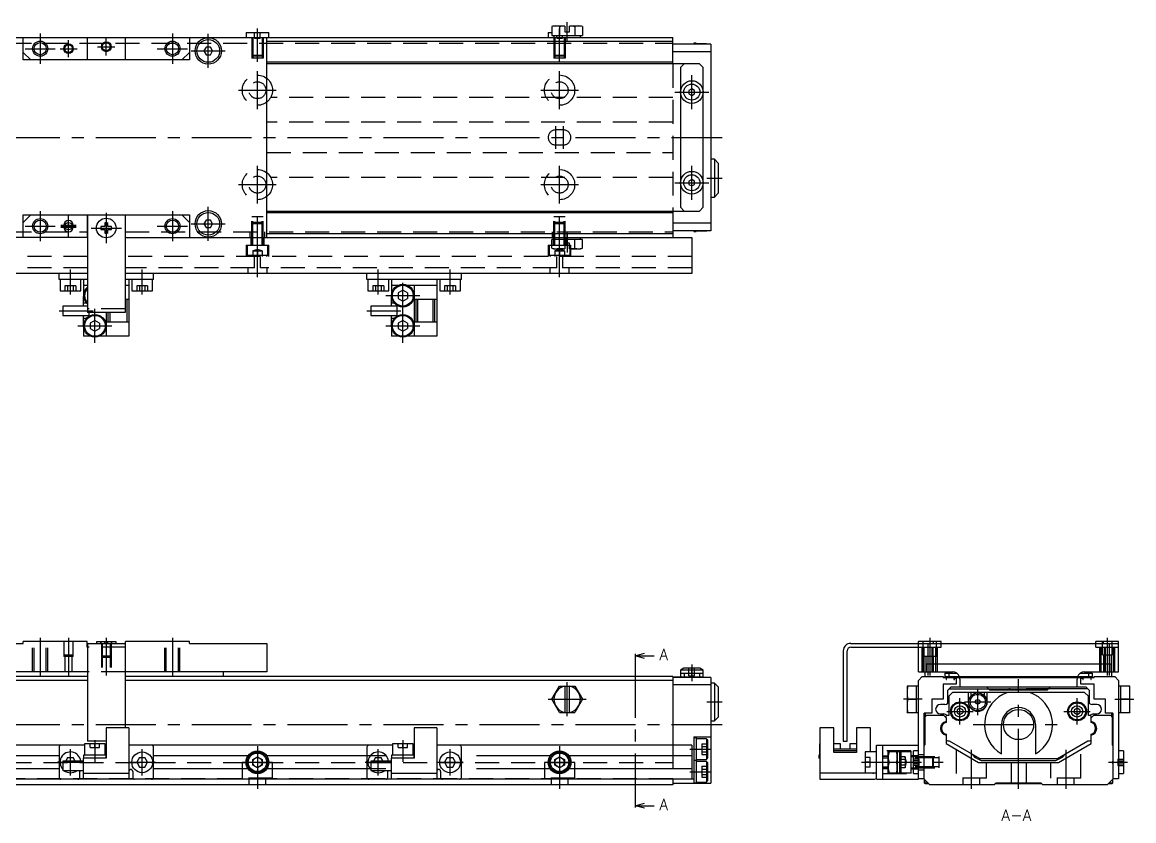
# Model space of a CAD drawing. Extents: x -1 to 584, y -8 to 212.
# Drawn here: x 289.7 to 584, y 0.5 to 212 of the extents above; entities that cross this region are included whole.
import ezdxf

# ---------------------------------------------------------------- set-up
doc = ezdxf.new("R2010")
doc.units = 0
doc.header["$LTSCALE"] = 0.5
doc.linetypes.add('CENTER', pattern=[50.8, 31.75, -6.35, 6.35, -6.35])
doc.linetypes.add('DASHED', pattern=[19.05, 12.7, -6.35])
for name, color, linetype in [('MSM_CENTER', 1, 'CENTER'), ('MSM_CONTINUOUS', 7, 'CONTINUOUS'), ('MSM_DASHED', 4, 'DASHED'), ('MSM_NARROW', 5, 'CONTINUOUS'), ('MSM_PART_NUMBER', 7, 'CONTINUOUS')]:
    doc.layers.add(name, color=color, linetype=linetype)
doc.styles.get("Standard").update_dxf_attribs({"font": 'txt.shx', "height": 1, "bigfont": 'bigfont.shx'})

msp = doc.modelspace()

# ---------------------------------------------------------------- linework, layer by layer
at = {"layer": 'MSM_CENTER'}
for p, q in [((433.99, 206.97), (433.99, 211.99)), ((294.5, 208.99), (294.5, 200.99)), ((329.5, 208.99), (329.5, 200.99)), ((352, 201.49), (352, 210.29)), ((431.99, 201.49), (431.99, 210.29)), ((302, 202.74), (302, 207.24)), ((311.99, 203.19), (311.99, 207.79)), ((339, 199.89), (339, 208.89)), ((290.5, 204.99), (298.5, 204.99)), ((299.75, 204.99), (304.25, 204.99)), ((309.69, 205.49), (314.29, 205.49)), ((325.5, 204.99), (333.5, 204.99)), ((334.5, 204.39), (343.5, 204.39)), ((352, 188.99), (352, 198.99)), ((431.99, 188.99), (431.99, 198.99)), ((467, 188.99), (467, 197.99)), ((347, 193.99), (357, 193.99)), ((426.99, 193.99), (437, 193.99)), ((462.5, 193.49), (471.5, 193.49)), ((430.99, 178.49), (430.99, 184.49)), ((432.99, 178.49), (432.99, 184.49)), ((106, 181.49), (475, 181.49)), ((352, 163.99), (352, 173.99)), ((431.99, 163.99), (431.99, 173.99)), ((467, 164.99), (467, 173.99)), ((471, 170.69), (475, 170.69)), ((347, 168.99), (357, 168.99)), ((426.99, 168.99), (437, 168.99)), ((462.5, 169.49), (471.5, 169.49)), ((294.5, 161.99), (294.5, 153.99)), ((329.5, 161.99), (329.5, 153.99)), ((339, 154.09), (339, 163.09)), ((302, 155.24), (302, 160.74)), ((311.99, 161.49), (311.99, 153.49)), ((352, 144.49), (352, 161.49)), ((431.99, 144.49), (431.99, 161.49)), ((290.5, 157.99), (298.5, 157.99)), ((300, 158.24), (304, 158.24)), ((300, 157.99), (304, 157.99)), ((300, 157.74), (304, 157.74)), ((308, 157.49), (316, 157.49)), ((325.5, 157.99), (333.5, 157.99)), ((334.5, 158.59), (343.5, 158.59)), ((433.99, 155.99), (433.99, 150.99)), ((302.5, 139.89), (302.5, 146.49)), ((321.5, 139.89), (321.5, 146.49)), ((384, 139.89), (384, 146.49)), ((403, 139.89), (403, 146.49)), ((390.49, 127.09), (390.49, 144.09)), ((385.99, 139.59), (394.99, 139.59)), ((299.5, 135.59), (308.5, 135.59)), ((308.99, 127.09), (308.99, 136.09)), ((381, 135.59), (390, 135.59)), ((304.49, 131.59), (313.49, 131.59)), ((385.99, 131.59), (394.99, 131.59)), ((294.5, 49), (294.5, 39)), ((302, 49), (302, 39)), ((311.99, 49), (311.99, 39)), ((329.5, 49), (329.5, 39)), ((529.49, 47.5), (529.49, 39)), ((529.99, 49), (529.99, 39)), ((576.99, 49), (576.99, 39)), ((577.49, 47.5), (577.49, 39)), ((452, 43.7), (452, 5)), ((467, 41.9), (467, 37.5)), ((433.99, 28.2), (433.99, 37.2)), ((542.69, 28.5), (542.69, 35.5)), ((553.49, 9), (553.49, 38)), ((428.95, 32.7), (439.04, 32.7)), ((527.99, 32.7), (522.99, 32.7)), ((537.99, 26), (537.99, 33)), ((568.99, 26), (568.99, 33)), ((578.99, 32.7), (583.99, 32.7)), ((471, 32), (475, 32)), ((534.49, 29.5), (541.49, 29.5)), ((539.19, 32), (546.19, 32)), ((565.49, 29.5), (572.49, 29.5)), ((106, 26), (475, 26)), ((541.49, 26), (565.49, 26)), ((308.99, 21.9), (308.99, 16.1)), ((390.49, 21.9), (390.49, 16.1)), ((302.5, 12.5), (302.5, 19.5)), ((321.5, 12.5), (321.5, 19.5)), ((352, 20.29), (352, 9.51)), ((352, 20), (352, 9)), ((384, 12.5), (384, 19.5)), ((403, 12.5), (403, 19.5)), ((431.99, 20.29), (431.99, 9)), ((466.5, 19.5), (472.19, 19.5)), ((540.99, 19.29), (540.99, 9)), ((565.99, 19.29), (565.99, 9)), ((299, 16), (306, 16)), ((318, 16), (325, 16)), ((348, 16), (356, 16)), ((380.5, 16), (387.5, 16)), ((399.5, 16), (406.5, 16)), ((428, 16), (436, 16)), ((511.89, 16), (533.49, 16)), ((577.29, 16), (582.29, 16)), ((466.5, 13.5), (472.19, 13.5))]:
    msp.add_line(p, q, dxfattribs=at)
at = {"layer": 'MSM_CONTINUOUS'}
for p, q in [((349, 209.29), (355, 209.29)), ((349, 209.29), (349, 207.99)), ((355, 207.99), (355, 209.29)), ((428.99, 209.29), (429.95, 209.29)), ((428.99, 209.29), (428.99, 207.99)), ((430.49, 210.99), (429.95, 210.85)), ((429.95, 210.85), (429.95, 208.49)), ((433.39, 210.99), (430.49, 210.99)), ((431.97, 210.85), (431.97, 208.49)), ((433.39, 210.99), (433.39, 209.49)), ((433.39, 209.49), (434.6, 209.49)), ((437.5, 210.99), (434.6, 210.99)), ((434.6, 209.49), (434.6, 210.99)), ((436.02, 210.85), (436.02, 208.49)), ((438.04, 210.85), (437.5, 210.99)), ((438.04, 210.85), (438.04, 208.49)), ((162, 207.99), (462, 207.99)), ((290, 201.99), (290, 207.99)), ((306.9, 207.99), (306.9, 201.99)), ((317.1, 201.99), (317.1, 207.99)), ((334, 207.99), (334, 201.99)), ((354.5, 154.99), (354.5, 207.99)), ((354.5, 206.99), (462, 206.99)), ((429.95, 208.49), (438.04, 208.49)), ((430.49, 208.49), (430.49, 207.99)), ((437.5, 207.99), (437.5, 208.49)), ((462, 200.99), (462, 207.99)), ((471.99, 206.19), (462, 206.19)), ((468.19, 206.44), (467.49, 206.44)), ((467.49, 206.44), (467.49, 206.19)), ((468.19, 206.44), (468.19, 206.19)), ((470.89, 206.24), (468.19, 206.24)), ((470.94, 206.19), (470.89, 206.24)), ((470.89, 206.24), (470.89, 206.19)), ((471.99, 206.19), (471.99, 156.79)), ((292, 201.99), (290, 203.99)), ((334, 203.99), (332, 201.99)), ((338.42, 205.39), (337.84, 204.39)), ((337.84, 204.39), (338.42, 203.39)), ((339.57, 205.39), (338.42, 205.39)), ((338.42, 203.39), (339.57, 203.39)), ((340.15, 204.39), (339.57, 205.39)), ((339.57, 203.39), (340.15, 204.39)), ((471.99, 204.19), (462, 204.19)), ((334, 201.99), (290, 201.99)), ((354.5, 201.49), (462, 201.49)), ((469, 200.99), (354.5, 200.99)), ((465, 200.99), (463.99, 199.99)), ((470, 199.99), (469, 200.99)), ((463.99, 199.99), (463.99, 162.99)), ((470, 162.99), (470, 199.99)), ((467, 194.36), (466.24, 193.93)), ((467.75, 193.93), (467, 194.36)), ((466.24, 193.93), (466.24, 193.06)), ((466.24, 193.06), (467, 192.63)), ((467, 192.63), (467.75, 193.06)), ((467.75, 193.06), (467.75, 193.93)), ((473, 175.69), (471.99, 175.69)), ((474, 174.69), (473, 175.69)), ((473, 175.69), (473, 165.69)), ((474, 174.69), (474, 166.69)), ((467, 170.36), (466.24, 169.93)), ((466.24, 169.93), (466.24, 169.06)), ((466.24, 169.06), (467, 168.63)), ((467.75, 169.93), (467, 170.36)), ((467, 168.63), (467.75, 169.06)), ((467.75, 169.06), (467.75, 169.93)), ((471.99, 165.69), (473, 165.69)), ((473, 165.69), (474, 166.69)), ((354.5, 161.99), (469, 161.99)), ((462, 161.99), (462, 154.99)), ((463.99, 162.99), (465, 161.99)), ((469, 161.99), (470, 162.99)), ((290, 154.99), (290, 160.99)), ((290, 160.99), (334, 160.99)), ((290, 158.99), (292, 160.99)), ((306.9, 160.99), (306.9, 154.99)), ((307, 160.89), (307, 135.09)), ((317, 160.89), (307, 160.89)), ((311.62, 158.9), (311.62, 157.86)), ((312.37, 157.86), (312.37, 158.9)), ((317, 160.89), (317, 135.09)), ((317.1, 154.99), (317.1, 160.99)), ((332, 160.99), (334, 158.99)), ((334, 160.99), (334, 154.99)), ((338.42, 159.59), (337.84, 158.59)), ((339.57, 159.59), (338.42, 159.59)), ((340.15, 158.59), (339.57, 159.59)), ((462, 161.5), (354.5, 161.5)), ((300.75, 158.24), (300.75, 157.74)), ((303.25, 157.74), (303.25, 158.24)), ((311.62, 157.86), (310.59, 157.86)), ((310.59, 157.12), (311.62, 157.12)), ((311.62, 157.12), (311.62, 156.09)), ((313.4, 157.86), (312.37, 157.86)), ((312.37, 156.09), (312.37, 157.12)), ((312.37, 157.12), (313.4, 157.12)), ((337.84, 158.59), (338.42, 157.59)), ((338.42, 157.59), (339.57, 157.59)), ((339.57, 157.59), (340.15, 158.59)), ((462, 155.99), (354.5, 155.99)), ((471.99, 158.79), (462, 158.79)), ((471.99, 156.79), (462, 156.79)), ((467.49, 156.79), (467.49, 156.54)), ((467.49, 156.54), (468.19, 156.54)), ((468.19, 156.79), (468.19, 156.54)), ((468.19, 156.74), (470.89, 156.74)), ((470.89, 156.79), (470.89, 156.74)), ((470.89, 156.74), (470.94, 156.79)), ((307, 154.99), (157, 154.99)), ((317, 154.99), (467, 154.99)), ((429.95, 152.14), (429.95, 154.49)), ((438.04, 154.49), (429.95, 154.49)), ((430.49, 154.99), (430.49, 154.49)), ((431.97, 152.14), (431.97, 154.49)), ((434.6, 153.49), (433.39, 153.49)), ((433.39, 153.49), (433.39, 151.99)), ((434.6, 151.99), (434.6, 153.49)), ((436.02, 152.14), (436.02, 154.49)), ((437.5, 154.49), (437.5, 154.99)), ((438.04, 152.14), (438.04, 154.49)), ((467, 154.99), (467, 145.49)), ((429.95, 152.14), (430.49, 151.99)), ((430.49, 151.99), (433.39, 151.99)), ((434.6, 151.99), (437.5, 151.99)), ((437.5, 151.99), (438.04, 152.14)), ((307, 145.49), (157, 145.49)), ((299.5, 143.89), (299.5, 145.49)), ((467, 145.49), (317, 145.49)), ((324.5, 143.89), (324.5, 145.49)), ((381, 143.89), (381, 145.49)), ((405.99, 143.89), (405.99, 145.49)), ((307, 143.89), (299.5, 143.89)), ((299.75, 143.89), (299.75, 140.89)), ((305.25, 140.89), (305.25, 143.89)), ((306, 143.76), (306, 139.84)), ((307, 142.29), (306, 142.29)), ((324.5, 143.89), (317, 143.89)), ((318, 142.29), (317, 142.29)), ((318, 143.76), (318, 128.89)), ((318.75, 143.89), (318.75, 140.89)), ((324.25, 140.89), (324.25, 143.89)), ((405.99, 143.89), (381, 143.89)), ((381.25, 143.89), (381.25, 140.89)), ((386.75, 140.89), (386.75, 143.89)), ((387.5, 143.76), (387.5, 139.84)), ((389.18, 142.29), (387.5, 142.29)), ((399.5, 142.29), (391.79, 142.29)), ((393.5, 142.29), (393.5, 128.89)), ((399.5, 143.76), (399.5, 128.89)), ((400.25, 143.89), (400.25, 140.89)), ((405.75, 140.89), (405.75, 143.89)), ((299.75, 140.89), (305.25, 140.89)), ((306, 136.84), (306, 139.35)), ((318, 138.59), (317, 138.59)), ((317.5, 132.59), (317.5, 138.59)), ((318.75, 140.89), (324.25, 140.89)), ((381.25, 140.89), (386.75, 140.89)), ((387.5, 136.84), (387.5, 139.35)), ((390.49, 141.04), (389.24, 140.32)), ((389.24, 140.32), (389.24, 138.87)), ((389.24, 138.87), (390.49, 138.15)), ((391.74, 140.32), (390.49, 141.04)), ((390.49, 138.15), (391.74, 138.87)), ((391.74, 140.32), (391.74, 138.87)), ((399.5, 138.59), (393.5, 138.59)), ((394, 132.59), (394, 138.59)), ((394.5, 132.59), (394.5, 138.59)), ((398.5, 132.59), (398.5, 138.59)), ((399, 132.59), (399, 138.59)), ((400.25, 140.89), (405.75, 140.89)), ((300.5, 136.84), (300.5, 134.34)), ((307, 136.84), (300.5, 136.84)), ((306.75, 137.59), (306, 137.59)), ((382, 136.84), (382, 134.34)), ((389, 136.84), (382, 136.84)), ((388.25, 137.59), (387.5, 137.59)), ((389, 134.2), (389, 136.99)), ((300.5, 134.34), (307.5, 134.34)), ((306, 131.84), (306, 134.34)), ((306, 133.59), (306.75, 133.59)), ((317, 135.09), (307, 135.09)), ((307.5, 134.2), (307.5, 135.09)), ((308.99, 133.04), (307.74, 132.32)), ((310.24, 132.32), (308.99, 133.04)), ((311.99, 135.09), (311.99, 128.89)), ((318, 132.59), (311.99, 132.59)), ((312.5, 132.59), (312.5, 135.09)), ((313, 132.59), (313, 135.09)), ((382, 134.34), (389, 134.34)), ((387.5, 131.84), (387.5, 134.34)), ((387.5, 133.59), (388.25, 133.59)), ((390.49, 133.04), (389.24, 132.32)), ((391.74, 132.32), (390.49, 133.04)), ((399.5, 132.59), (393.5, 132.59)), ((306, 131.35), (306, 128.89)), ((307.74, 132.32), (307.74, 130.87)), ((307.74, 130.87), (308.99, 130.15)), ((308.99, 130.15), (310.24, 130.87)), ((310.24, 132.32), (310.24, 130.87)), ((387.5, 131.35), (387.5, 128.89)), ((389.24, 132.32), (389.24, 130.87)), ((389.24, 130.87), (390.49, 130.15)), ((390.49, 130.15), (391.74, 130.87)), ((391.74, 132.32), (391.74, 130.87)), ((307.68, 128.89), (306, 128.89)), ((318, 128.89), (310.29, 128.89)), ((389.18, 128.89), (387.5, 128.89)), ((399.5, 128.89), (391.79, 128.89)), ((269.5, 47.5), (290, 47.5)), ((306.9, 48), (290, 48)), ((290, 47.5), (290, 48)), ((306.9, 46.5), (306.9, 48)), ((306.9, 47.5), (317.1, 47.5)), ((307, 47.5), (307, 21.6)), ((309.4, 47.9), (309.4, 47.5)), ((314.6, 47.9), (309.4, 47.9)), ((314.6, 47.5), (314.6, 47.9)), ((317, 47.5), (317, 25.1)), ((334, 48), (317.1, 48)), ((317.1, 46.5), (317.1, 48)), ((334, 47.5), (334, 48)), ((334, 47.5), (354.5, 47.5)), ((354.5, 47.5), (354.5, 40)), ((509.09, 47.5), (579.99, 47.5)), ((526.99, 47.9), (526.89, 47.9)), ((526.89, 47.9), (526.89, 47.5)), ((532.99, 48), (526.99, 48)), ((526.99, 40), (526.99, 48)), ((530.99, 47.5), (530.99, 48)), ((532.99, 47.5), (532.99, 48)), ((579.99, 48), (573.99, 48)), ((573.99, 47.5), (573.99, 48)), ((575.99, 47.5), (575.99, 48)), ((579.99, 40), (579.99, 48)), ((306.9, 46.5), (307, 46.5)), ((317, 46.5), (317.1, 46.5)), ((452, 44.2), (454.5, 44.87)), ((452, 44.7), (452, 43.7)), ((454.5, 43.53), (452, 44.2)), ((452, 44.2), (457, 44.2)), ((507.09, 45.5), (507.09, 21.6)), ((508.09, 21.6), (508.09, 45.5)), ((509.09, 46.5), (526.99, 46.5)), ((528.99, 42), (528.99, 40)), ((577.99, 42), (528.99, 42)), ((577.99, 40), (577.99, 42)), ((307, 38.7), (162, 38.7)), ((307, 40), (269.5, 40)), ((354.5, 40), (317, 40)), ((462, 38.7), (317, 38.7)), ((343, 38.7), (343, 40)), ((462, 38.7), (462, 20.5)), ((462, 38.6), (470, 38.6)), ((471.99, 38.5), (462, 38.5)), ((464, 40.4), (463.99, 38.6)), ((463.99, 39.6), (470, 39.6)), ((464.86, 40.9), (464, 40.4)), ((469.99, 40.4), (464, 40.4)), ((469.13, 40.9), (464.86, 40.9)), ((465, 39.6), (465, 38.6)), ((467.99, 38.6), (467.99, 38.5)), ((469, 39.6), (469, 38.6)), ((469.99, 40.4), (469.13, 40.9)), ((470, 38.5), (469.99, 40.4)), ((471.99, 38.5), (471.99, 10.5)), ((526.99, 40), (535.99, 40)), ((526.99, 37.7), (527.99, 38.7)), ((527.99, 38.7), (533.5, 38.7)), ((528.79, 38.7), (528.79, 40)), ((533.5, 38.7), (533.5, 38.5)), ((533.5, 38.5), (573.49, 38.5)), ((533.99, 39.6), (537.19, 39.6)), ((533.99, 39.6), (533.99, 38.5)), ((572.99, 38.6), (533.99, 38.6)), ((534.29, 38.5), (534.29, 37.95)), ((534.4, 38.45), (536.39, 38.45)), ((534.4, 37.95), (534.4, 38.45)), ((534.99, 39.6), (534.99, 38.6)), ((536.39, 38.45), (536.39, 37.95)), ((536.5, 37.95), (536.5, 38.3)), ((536.5, 38.3), (537, 38.3)), ((537, 38.3), (537, 36.7)), ((569.79, 39.6), (572.99, 39.6)), ((569.99, 36.7), (569.99, 38.3)), ((569.99, 38.3), (570.49, 38.3)), ((570.49, 38.3), (570.49, 37.95)), ((570.58, 38.45), (572.58, 38.45)), ((570.58, 37.95), (570.58, 38.45)), ((570.99, 40), (579.99, 40)), ((571.99, 39.6), (571.99, 38.6)), ((572.58, 38.45), (572.58, 37.95)), ((572.68, 37.95), (572.68, 38.5)), ((572.99, 39.6), (572.99, 38.5)), ((573.49, 38.7), (578.99, 38.7)), ((573.49, 38.5), (573.49, 38.7)), ((578.19, 38.7), (578.19, 40)), ((578.99, 38.7), (579.99, 37.7)), ((307, 37.7), (162, 37.7)), ((462, 37.7), (317, 37.7)), ((429.95, 32.7), (431.97, 36.2)), ((431.97, 36.2), (436.02, 36.2)), ((433.39, 36.2), (433.39, 29.2)), ((434.6, 29.2), (434.6, 36.2)), ((436.02, 36.2), (438.04, 32.7)), ((471.99, 36.5), (462, 36.5)), ((473, 37), (471.99, 37)), ((474, 36), (473, 37)), ((473, 37), (473, 27)), ((474, 36), (474, 28)), ((523.99, 36.15), (524, 36.2)), ((523.99, 36.15), (523.99, 29.25)), ((526.99, 36.2), (524, 36.2)), ((526.49, 29.2), (526.49, 36.2)), ((526.99, 11.5), (526.99, 37.7)), ((533.5, 36.7), (533.5, 32.7)), ((537, 36.7), (533.5, 36.7)), ((534.29, 37.95), (534.4, 37.95)), ((535.69, 36), (534.69, 35)), ((535.19, 35.5), (555.73, 35.5)), ((535.69, 36), (571.29, 36)), ((536.39, 37.95), (536.5, 37.95)), ((537.99, 38), (537.99, 36)), ((545.89, 35.1), (544.99, 36)), ((571.79, 35.5), (555.73, 35.5)), ((561.99, 36), (561.09, 35.1)), ((568.99, 36), (568.99, 38)), ((573.49, 36.7), (569.99, 36.7)), ((570.49, 37.95), (570.58, 37.95)), ((572.29, 35), (571.29, 36)), ((572.58, 37.95), (572.68, 37.95)), ((573.49, 32.7), (573.49, 36.7)), ((579.99, 37.7), (579.99, 11.6)), ((582.98, 36.2), (579.99, 36.2)), ((580.49, 36.2), (580.49, 29.2)), ((582.98, 36.2), (582.99, 36.15)), ((582.99, 29.25), (582.99, 36.15)), ((431.97, 29.2), (429.95, 32.7)), ((438.04, 32.7), (436.02, 29.2)), ((524.14, 32.7), (526.49, 32.7)), ((533.5, 32.7), (530.49, 32.7)), ((530.49, 32.7), (530.49, 29)), ((534.69, 35), (534.69, 31.59)), ((535.99, 34.5), (534.99, 33.5)), ((534.99, 33.5), (534.99, 28.42)), ((570.99, 34.5), (535.99, 34.5)), ((540.19, 34.5), (540.19, 32)), ((540.99, 33.69), (540.99, 34.5)), ((544.39, 34.5), (544.39, 33.69)), ((545.19, 32), (545.19, 34.5)), ((561.09, 35.1), (545.89, 35.1)), ((571.99, 33.5), (570.99, 34.5)), ((571.99, 28.42), (571.99, 33.5)), ((572.29, 31.59), (572.29, 35)), ((576.49, 32.7), (573.49, 32.7)), ((576.49, 29), (576.49, 32.7)), ((582.84, 32.7), (580.49, 32.7)), ((533.99, 31.3), (532.79, 31.3)), ((537.99, 30.37), (537.24, 29.93)), ((537.24, 29.93), (537.24, 29.07)), ((538.74, 29.93), (537.99, 30.37)), ((538.74, 29.93), (538.74, 29.07)), ((568.99, 30.37), (568.24, 29.93)), ((568.24, 29.93), (568.24, 29.07)), ((569.74, 29.93), (568.99, 30.37)), ((569.74, 29.93), (569.74, 29.07)), ((574.19, 31.3), (572.99, 31.3)), ((431.97, 29.2), (436.02, 29.2)), ((471.99, 27), (473, 27)), ((473, 27), (474, 28)), ((524, 29.2), (523.99, 29.25)), ((524, 29.2), (526.99, 29.2)), ((530.49, 29), (528.49, 29)), ((528.49, 11.5), (528.49, 29)), ((528.54, 29), (528.54, 20.5)), ((528.64, 29), (528.64, 20.6)), ((528.69, 28), (529.19, 28.5)), ((528.69, 20.65), (528.69, 28)), ((528.79, 28.1), (528.79, 29)), ((529.19, 28.5), (533.59, 28.5)), ((532.79, 28.8), (533.69, 28.8)), ((533.59, 28.5), (534.29, 27.8)), ((534.29, 27.8), (534.29, 26.55)), ((534.99, 28.42), (534.47, 28.42)), ((537.24, 29.07), (537.99, 28.63)), ((537.99, 28.63), (538.74, 29.07)), ((568.24, 29.07), (568.99, 28.63)), ((568.99, 28.63), (569.74, 29.07)), ((572.51, 28.42), (571.99, 28.42)), ((572.69, 27.8), (573.39, 28.5)), ((572.69, 26.55), (572.69, 27.8)), ((573.29, 28.8), (574.19, 28.8)), ((573.39, 28.5), (577.79, 28.5)), ((578.49, 29), (576.49, 29)), ((577.79, 28.5), (578.29, 28)), ((578.19, 28.1), (578.19, 29)), ((578.29, 28), (578.29, 20.65)), ((578.34, 29), (578.34, 20.6)), ((578.44, 29), (578.44, 20.5)), ((578.49, 29), (578.49, 11.5)), ((579.99, 29.2), (582.98, 29.2)), ((582.99, 29.25), (582.98, 29.2)), ((318, 25.1), (311.99, 25.1)), ((311.99, 25.1), (311.99, 17.1)), ((318, 25.1), (318, 11.5)), ((399.5, 25.1), (393.5, 25.1)), ((393.5, 25.1), (393.5, 17.1)), ((399.5, 25.1), (399.5, 11.5)), ((504.59, 25.1), (500.89, 25.1)), ((500.89, 25.1), (500.89, 11.5)), ((504.59, 18.6), (504.59, 25.1)), ((510.59, 25.1), (510.59, 18.6)), ((514.29, 25.1), (510.59, 25.1)), ((514.29, 18.75), (514.29, 25.1)), ((528.64, 25), (528.54, 25)), ((548.99, 18.21), (548.99, 26)), ((557.99, 26), (557.99, 18.21)), ((578.34, 25), (578.44, 25)), ((306.24, 20.9), (306.24, 17.9)), ((311.74, 20.9), (306.24, 20.9)), ((311.99, 21.6), (307, 21.6)), ((311.74, 17.9), (311.74, 20.9)), ((387.74, 20.9), (387.74, 17.9)), ((393.24, 20.9), (387.74, 20.9)), ((393.24, 17.9), (393.24, 20.9)), ((467.49, 22.75), (471.99, 22.75)), ((467.49, 22.75), (467.49, 10.5)), ((468.19, 22.45), (467.49, 22.45)), ((468.19, 22.45), (468.19, 16.55)), ((470.89, 22.25), (468.19, 22.25)), ((471.19, 21.94), (470.89, 22.25)), ((470.89, 22.25), (470.89, 16.75)), ((471.19, 21.94), (471.19, 17.06)), ((500.89, 20.9), (500.84, 20.9)), ((500.84, 20.9), (500.84, 17.9)), ((506.34, 20.9), (504.59, 20.9)), ((506.34, 19.6), (506.34, 20.9)), ((507.09, 21.6), (508.09, 21.6)), ((510.59, 20.9), (508.84, 20.9)), ((508.84, 20.9), (508.84, 19.6)), ((514.34, 20.9), (514.29, 20.9)), ((514.34, 18.75), (514.34, 20.9)), ((528.49, 20.45), (528.69, 20.65)), ((534.29, 23.45), (534.29, 20.95)), ((534.29, 20.95), (542.91, 15.97)), ((534.74, 21.66), (535.14, 21.66)), ((535.14, 21.66), (543.22, 17)), ((563.76, 17), (571.84, 21.66)), ((564.07, 15.97), (572.69, 20.95)), ((571.84, 21.66), (572.24, 21.66)), ((572.69, 20.95), (572.69, 23.45)), ((578.29, 20.65), (578.49, 20.45)), ((306.24, 20.5), (236.5, 20.5)), ((299.5, 17.7), (274.47, 17.7)), ((299.5, 20), (299.5, 12)), ((305.99, 17.9), (305.99, 17.1)), ((311.99, 17.9), (305.99, 17.9)), ((311.99, 20.5), (311.74, 20.5)), ((311.99, 17.1), (311.99, 17.9)), ((387.74, 20.5), (318, 20.5)), ((324.5, 12), (324.5, 20)), ((349.52, 17.7), (324.5, 17.7)), ((386, 17.7), (354.47, 17.7)), ((381, 20), (381, 12)), ((387.49, 17.9), (387.49, 17.1)), ((393.49, 17.9), (387.49, 17.9)), ((393.5, 20.5), (393.24, 20.5)), ((393.49, 17.1), (393.49, 17.9)), ((467, 20.5), (399.5, 20.5)), ((405.99, 12), (405.99, 20)), ((429.52, 17.7), (409.99, 17.7)), ((467, 17.7), (434.47, 17.7)), ((467, 20.5), (467, 11.5)), ((500.89, 17.9), (500.59, 17.9)), ((500.59, 17.9), (500.59, 17.1)), ((504.59, 19.6), (510.59, 19.6)), ((504.59, 19.1), (510.59, 19.1)), ((510.59, 18.6), (504.59, 18.6)), ((515.89, 18.75), (512.89, 18.75)), ((512.89, 18.75), (512.89, 13.25)), ((515.89, 20.5), (526.99, 20.5)), ((515.89, 11.5), (515.89, 20.5)), ((517.49, 20.5), (517.49, 11.5)), ((517.49, 17.7), (518.99, 17.7)), ((518.99, 18.9), (521.99, 18.9)), ((518.99, 13.1), (518.99, 18.9)), ((521.39, 18.75), (518.99, 18.75)), ((521.39, 18.75), (521.39, 13.25)), ((521.99, 18.9), (521.99, 13.1)), ((525.69, 13), (525.69, 19)), ((526.99, 19), (525.69, 19)), ((581.29, 19), (579.99, 19)), ((581.29, 19), (581.29, 13)), ((299.49, 16.3), (299.32, 16)), ((299.32, 16), (299.49, 15.7)), ((306, 16.35), (300.5, 16.35)), ((300.5, 16.35), (300.5, 13.85)), ((301.77, 17.25), (301.25, 16.35)), ((301.77, 17.25), (303.22, 17.25)), ((303.74, 16.35), (303.22, 17.25)), ((311.99, 17.1), (305.99, 17.1)), ((306, 11.5), (306, 17.1)), ((320.77, 17.25), (320.05, 16)), ((320.05, 16), (320.77, 14.75)), ((320.77, 17.25), (322.22, 17.25)), ((320.77, 14.75), (322.22, 14.75)), ((322.94, 16), (322.22, 17.25)), ((322.22, 14.75), (322.94, 16)), ((324.67, 16), (324.5, 16.3)), ((324.5, 15.7), (324.67, 16)), ((350.75, 16.72), (352, 17.44)), ((350.75, 15.28), (350.75, 16.72)), ((352, 14.56), (350.75, 15.28)), ((352, 17.44), (353.25, 16.72)), ((353.25, 15.28), (352, 14.56)), ((353.25, 16.72), (353.25, 15.28)), ((380.99, 16.3), (380.82, 16)), ((380.82, 16), (380.99, 15.7)), ((387.5, 16.35), (382, 16.35)), ((382, 16.35), (382, 13.85)), ((383.27, 17.25), (382.75, 16.35)), ((383.27, 17.25), (384.72, 17.25)), ((385.24, 16.35), (384.72, 17.25)), ((393.5, 17.1), (387.49, 17.1)), ((387.5, 11.5), (387.5, 17.1)), ((402.27, 17.25), (401.55, 16)), ((401.55, 16), (402.27, 14.75)), ((402.27, 17.25), (403.72, 17.25)), ((402.27, 14.75), (403.72, 14.75)), ((404.44, 16), (403.72, 17.25)), ((403.72, 14.75), (404.44, 16)), ((406.17, 16), (406, 16.3)), ((406, 15.7), (406.17, 16)), ((430.75, 16.72), (431.99, 17.44)), ((430.75, 15.28), (430.75, 16.72)), ((431.99, 14.56), (430.75, 15.28)), ((431.99, 17.44), (433.25, 16.72)), ((433.25, 15.28), (431.99, 14.56)), ((433.25, 16.72), (433.25, 15.28)), ((467.49, 16.55), (468.19, 16.55)), ((468.19, 16.45), (467.49, 16.45)), ((468.19, 16.75), (470.89, 16.75)), ((468.19, 16.45), (468.19, 10.55)), ((470.89, 16.25), (468.19, 16.25)), ((470.89, 16.75), (471.19, 17.06)), ((471.19, 15.94), (470.89, 16.25)), ((470.89, 16.25), (470.89, 10.75)), ((471.19, 15.94), (471.19, 11.06)), ((500.89, 17.1), (500.59, 17.1)), ((518.99, 17.5), (517.49, 17.5)), ((519.24, 16), (521.14, 16)), ((541.82, 17.39), (543.59, 16.5)), ((542.91, 15.97), (564.07, 15.97)), ((543.22, 17), (563.76, 17)), ((543.59, 16.5), (563.39, 16.5)), ((563.39, 16.5), (565.16, 17.39)), ((299.5, 14.3), (274.47, 14.3)), ((300.5, 13.85), (306, 13.85)), ((305, 12), (305, 13.6)), ((306, 13.1), (318, 13.1)), ((319, 13.6), (319, 12)), ((349.52, 14.3), (324.5, 14.3)), ((386, 14.3), (354.47, 14.3)), ((382, 13.85), (387.5, 13.85)), ((386.5, 12), (386.5, 13.6)), ((387.5, 13.1), (399.5, 13.1)), ((400.5, 13.6), (400.5, 12)), ((429.52, 14.3), (409.99, 14.3)), ((467, 14.3), (434.47, 14.3)), ((514.89, 13.1), (500.89, 13.1)), ((512.89, 13.25), (515.89, 13.25)), ((514.29, 13.1), (514.29, 13.25)), ((517.49, 14.5), (518.99, 14.5)), ((518.99, 14.3), (517.49, 14.3)), ((518.99, 13.25), (521.39, 13.25)), ((521.99, 13.1), (518.99, 13.1)), ((525.69, 13), (526.99, 13)), ((579.99, 13), (581.29, 13)), ((467.49, 11.5), (157, 11.5)), ((462, 10), (162, 10)), ((462, 11.5), (462, 10)), ((462, 10.5), (471.99, 10.5)), ((467.49, 10.55), (468.19, 10.55)), ((468.19, 10.75), (470.89, 10.75)), ((470.89, 10.75), (471.19, 11.06)), ((500.89, 11.5), (514.89, 11.5)), ((515.89, 11.5), (526.99, 11.5)), ((528.49, 11.6), (526.99, 11.6)), ((529.99, 10), (528.49, 11.5)), ((528.54, 11.45), (528.54, 10.6)), ((528.64, 10.6), (528.64, 11.35)), ((529.49, 10.5), (528.74, 10.5)), ((528.74, 10.4), (529.59, 10.4)), ((547.02, 10), (529.99, 10)), ((547.52, 10.5), (547.02, 10)), ((547.42, 10.4), (559.56, 10.4)), ((559.46, 10.5), (547.52, 10.5)), ((559.96, 10), (559.46, 10.5)), ((576.99, 10), (559.96, 10)), ((578.49, 11.5), (576.99, 10)), ((577.39, 10.4), (578.24, 10.4)), ((578.24, 10.5), (577.49, 10.5)), ((578.34, 11.35), (578.34, 10.6)), ((578.44, 10.6), (578.44, 11.45)), ((579.99, 11.6), (578.49, 11.6)), ((452, 4.5), (454.5, 5.17)), ((452, 5), (452, 4)), ((454.5, 3.83), (452, 4.5)), ((452, 4.5), (457, 4.5))]:
    msp.add_line(p, q, dxfattribs=at)
for centre, radius in [((294.5, 204.99), 1.62), ((302, 204.99), 1.25), ((302, 204.99), 1), ((311.99, 205.49), 1.06), ((329.5, 204.99), 1.62), ((339, 204.39), 3.5), ((339, 204.39), 3), ((467, 193.49), 3), ((467, 193.49), 2.13), ((467, 169.49), 3), ((467, 169.49), 2.13), ((339, 158.59), 3.5), ((294.5, 157.99), 1.62), ((302, 157.99), 1), ((311.99, 157.49), 2.6), ((329.5, 157.99), 1.62), ((339, 158.59), 3), ((390.49, 139.59), 3), ((390.49, 139.59), 2.75), ((308.99, 131.59), 3), ((308.99, 131.59), 2.75), ((390.49, 131.59), 3), ((390.49, 131.59), 2.75), ((542.69, 32), 2.4), ((542.69, 32), 2), ((542.69, 32), 0.6), ((537.99, 29.5), 2.5), ((537.99, 29.5), 2.25), ((537.99, 29.5), 1.5), ((553.49, 26), 4), ((568.99, 29.5), 2.5), ((568.99, 29.5), 2.25), ((568.99, 29.5), 1.5), ((321.5, 16), 2.75), ((352, 16), 3), ((352, 16), 2.75), ((352, 16), 2.45), ((403, 16), 2.75), ((431.99, 16), 3), ((431.99, 16), 2.75), ((431.99, 16), 2.45), ((352, 16), 1.25), ((431.99, 16), 1.25)]:
    msp.add_circle(centre, radius, dxfattribs=at)
for centre, radius, start, end in [((431, 207.14), 3.86, 90.5706, 105.7723), ((430.93, 207.13), 3.86, 74.2309, 89.4262), ((434.17, 194.83), 16.17, 92.7561, 97.8123), ((433.82, 194.83), 16.17, 82.1877, 87.2439), ((437.06, 207.13), 3.86, 90.5738, 105.7691), ((436.99, 207.14), 3.86, 74.2277, 89.4294), ((302, 158.24), 1.25, 0, 180), ((311.99, 157.49), 1.45, 75.2162, 104.7838), ((302, 157.74), 1.25, 180, 0), ((311.99, 157.49), 1.45, 165.2162, 194.7838), ((311.99, 157.49), 1.45, 255.2162, 284.7838), ((311.99, 157.49), 1.45, 345.2162, 14.7838), ((431, 155.85), 3.86, 254.2277, 269.4294), ((430.93, 155.85), 3.86, 270.5738, 285.7691), ((434.17, 168.16), 16.17, 262.1877, 267.2439), ((433.82, 168.16), 16.17, 272.7561, 277.8123), ((437.06, 155.85), 3.86, 254.2309, 269.4262), ((436.99, 155.85), 3.86, 270.5706, 285.7723), ((305.63, 142.18), 1.71, 80.8679, 89.3643), ((305.88, 143.76), 0.11, 358.2815, 82.1966), ((308.99, 139.59), 3, 131.5546, 228.4454), ((308.99, 139.59), 2.75, 136.3555, 223.6445), ((318.11, 143.76), 0.11, 97.8034, 181.7185), ((318.36, 142.18), 1.71, 90.6357, 99.1321), ((387.13, 142.18), 1.71, 80.8679, 89.3643), ((387.38, 143.76), 0.11, 358.2815, 82.1966), ((399.61, 143.76), 0.11, 97.8034, 181.7185), ((399.86, 142.18), 1.71, 90.6357, 99.1321), ((509.09, 45.5), 2, 90, 180), ((509.09, 45.5), 1, 90, 180), ((535.99, 38), 2, 17.4576, 90), ((535.99, 38), 2, 0, 14.4775), ((570.99, 38), 2, 165.5225, 180), ((570.99, 38), 2, 90, 162.5424), ((433.99, 32.7), 3.5, 99.8709, 260.1291), ((433.99, 32.7), 3.5, 279.8709, 80.1291), ((535.3, 34.39), 11.31, 170.8086, 179.713), ((551.27, 33.44), 2.06, 90.4769, 126.2593), ((555.74, 34.4), 1.1, 90.5561, 140.4347), ((555.71, 33.44), 2.06, 53.6474, 89.5445), ((571.68, 34.39), 11.31, 0.287, 9.1914), ((535.3, 34.51), 11.31, 180.2886, 189.1898), ((535.3, 30.89), 11.31, 170.8102, 179.7114), ((553.49, 26), 9, 109.1881, 240), ((553.49, 26), 9, 300, 70.8119), ((571.68, 34.51), 11.31, 350.8102, 359.7114), ((571.68, 30.89), 11.31, 0.2886, 9.1898), ((535.3, 31.01), 11.31, 180.287, 189.1914), ((532.79, 30.05), 1.25, 90, 270), ((533.99, 32.3), 1, 270, 0), ((542.69, 32), 2.5, 180, 0), ((553.49, 26), 4.5, 0, 180), ((572.99, 32.3), 1, 180, 270), ((574.19, 30.05), 1.25, 270, 90), ((571.68, 31.01), 11.31, 350.8086, 359.713), ((531.49, 29), 2.75, 180, 190.9425), ((534.61, 25), 1.8, 100.0787, 259.9213), ((534.69, 25), 1.6, 104.4775, 255.5225), ((533.69, 27.8), 1, 38.3161, 90), ((534.75, 28), 0.5, 123.7236, 204.0908), ((573.29, 27.8), 1, 90, 141.6839), ((572.23, 28), 0.5, 335.9092, 56.2764), ((572.38, 25), 1.8, 280.0787, 79.9213), ((572.29, 25), 1.6, 284.4775, 75.5225), ((575.49, 29), 2.75, 349.0575, 0), ((534.74, 22.16), 0.5, 205.8419, 270), ((572.24, 22.16), 0.5, 270, 334.1581), ((300, 20), 0.5, 90, 180), ((302.5, 16), 2.75, 7.312, 223.3418), ((324, 20), 0.5, 0, 90), ((381.5, 20), 0.5, 90, 180), ((384, 16), 2.75, 7.312, 223.3418), ((405.5, 20), 0.5, 0, 90), ((523.32, 17.31), 4.33, 160.5961, 179.1478), ((517.06, 17.31), 4.33, 0.8522, 19.4039), ((543.1, 20), 2.65, 223.295, 256.765), ((553.49, 26), 14.5, 213.8184, 216.42), ((563.88, 20), 2.65, 283.235, 316.705), ((553.49, 26), 14.5, 323.58, 326.1816), ((523.3, 17.44), 4.31, 180.8046, 199.4516), ((523.3, 14.56), 4.31, 160.5484, 179.1954), ((517.08, 17.44), 4.31, 340.5484, 359.1954), ((517.08, 14.56), 4.31, 0.8046, 19.4516), ((578.79, 15.97), 0.5, 126.8699, 233.1301), ((300, 12), 0.5, 180, 270), ((302.5, 16), 2.75, 231.4273, 308.5727), ((304.5, 12), 0.5, 270, 0), ((305.49, 13.6), 0.5, 150, 180), ((305.49, 13.6), 0.5, 0, 30), ((318.5, 13.6), 0.5, 0, 180), ((319.5, 12), 0.5, 180, 270), ((324, 12), 0.5, 270, 0), ((381.5, 12), 0.5, 180, 270), ((384, 16), 2.75, 231.4273, 308.5727), ((386, 12), 0.5, 270, 0), ((387, 13.6), 0.5, 150, 180), ((386.99, 13.6), 0.5, 0, 30), ((400, 13.6), 0.5, 0, 180), ((401, 12), 0.5, 180, 270), ((405.5, 12), 0.5, 270, 0), ((514.89, 14.1), 1, 270, 301.7883), ((523.32, 14.69), 4.33, 180.8522, 199.4039), ((517.06, 14.69), 4.33, 340.5961, 359.1478), ((514.89, 14.1), 2.6, 270, 292.6199), ((528.74, 10.6), 0.2, 180, 270), ((528.74, 10.6), 0.1, 180, 270), ((578.24, 10.6), 0.1, 270, 360), ((578.24, 10.6), 0.2, 270, 360)]:
    msp.add_arc(centre, radius, start, end, dxfattribs=at)
at = {"layer": 'MSM_DASHED'}
for p, q in [((351.25, 207.79), (351.25, 209.29)), ((352, 207.79), (352, 209.29)), ((352.75, 207.79), (352.75, 209.29)), ((162, 206.49), (462, 206.49)), ((350.5, 207.99), (350.5, 202.49)), ((350.77, 207.99), (350.77, 202.49)), ((351.25, 207.79), (352.75, 207.79)), ((353.22, 207.99), (353.22, 202.49)), ((353.5, 207.99), (353.5, 202.49)), ((430.49, 207.99), (430.49, 202.49)), ((430.77, 207.99), (430.77, 202.49)), ((431.24, 207.79), (431.24, 208.49)), ((431.24, 207.79), (432.74, 207.79)), ((431.99, 207.79), (431.99, 208.49)), ((432.74, 207.79), (432.74, 208.49)), ((433.22, 207.99), (433.22, 202.49)), ((433.49, 207.99), (433.49, 202.49)), ((350.77, 202.99), (350.5, 203.26)), ((350.5, 203.26), (353.5, 203.26)), ((353.22, 202.99), (353.5, 203.26)), ((430.77, 202.99), (430.49, 203.26)), ((430.49, 203.26), (433.49, 203.26)), ((433.22, 202.99), (433.49, 203.26)), ((353.5, 202.49), (350.5, 202.49)), ((353.22, 202.99), (350.77, 202.99)), ((433.49, 202.49), (430.49, 202.49)), ((433.22, 202.99), (430.77, 202.99)), ((462, 200.99), (462, 161.99)), ((462, 192.07), (355.5, 192.07)), ((462, 185.49), (354.5, 185.49)), ((432.99, 183.49), (430.99, 183.49)), ((430.99, 179.49), (432.99, 179.49)), ((354.5, 177.49), (462, 177.49)), ((462, 170.91), (355.5, 170.91)), ((350.5, 153), (350.5, 160.49)), ((353.5, 160.49), (350.5, 160.49)), ((350.77, 158.99), (350.5, 158.72)), ((350.77, 152.99), (350.77, 160.49)), ((353.22, 158.99), (350.77, 158.99)), ((353.22, 152.99), (353.22, 160.49)), ((353.22, 158.99), (353.5, 158.72)), ((353.5, 153), (353.5, 160.49)), ((430.49, 153), (430.49, 160.49)), ((433.49, 160.49), (430.49, 160.49)), ((430.77, 158.99), (430.49, 158.72)), ((430.77, 152.99), (430.77, 160.49)), ((433.22, 158.99), (430.77, 158.99)), ((433.22, 152.99), (433.22, 160.49)), ((433.22, 158.99), (433.49, 158.72)), ((433.49, 153), (433.49, 160.49)), ((162, 156.49), (307, 156.49)), ((317, 156.49), (462, 156.49)), ((350, 156.49), (350, 154.99)), ((350.5, 158.72), (353.5, 158.72)), ((354, 154.99), (354, 156.49)), ((429.99, 156.49), (429.99, 154.99)), ((430.49, 158.72), (433.49, 158.72)), ((433.99, 154.99), (433.99, 156.49)), ((350.25, 154.99), (350.25, 152.99)), ((353.75, 152.99), (353.75, 154.99)), ((428.99, 154.99), (428.99, 154.99)), ((430.25, 154.99), (430.25, 152.99)), ((433.75, 152.99), (433.75, 154.99)), ((349, 152.99), (355, 152.99)), ((349, 152.99), (349, 149.99)), ((349.25, 152.99), (349.25, 150.29)), ((349.25, 150.29), (349.54, 149.99)), ((349.25, 150.29), (354.75, 150.29)), ((352, 151.83), (350.75, 151.49)), ((350.75, 151.49), (350.75, 149.99)), ((350.75, 151.49), (353.25, 151.49)), ((353.25, 151.49), (352, 151.83)), ((352, 151.49), (352, 149.99)), ((353.25, 151.49), (353.25, 149.99)), ((354.45, 149.99), (354.75, 150.29)), ((354.75, 150.29), (354.75, 152.99)), ((355, 149.99), (355, 152.99)), ((428.99, 152.99), (434.99, 152.99)), ((428.99, 152.99), (428.99, 149.99)), ((429.25, 152.99), (429.25, 150.29)), ((429.25, 150.29), (429.55, 149.99)), ((429.25, 150.29), (434.75, 150.29)), ((431.99, 151.83), (430.75, 151.49)), ((430.75, 151.49), (430.75, 149.99)), ((430.75, 151.49), (433.25, 151.49)), ((433.25, 151.49), (431.99, 151.83)), ((431.99, 151.49), (431.99, 149.99)), ((433.25, 151.49), (433.25, 149.99)), ((434.45, 149.99), (434.75, 150.29)), ((434.75, 150.29), (434.75, 152.99)), ((434.99, 149.99), (434.99, 152.99)), ((307, 149.99), (157, 149.99)), ((467, 149.99), (317, 149.99)), ((351.23, 146.99), (351.23, 149.99)), ((352.76, 149.99), (352.76, 146.99)), ((431.23, 146.99), (431.23, 149.99)), ((432.76, 149.99), (432.76, 146.99)), ((307, 146.99), (272.76, 146.99)), ((351.23, 146.99), (317, 146.99)), ((349.52, 145.49), (349.52, 146.99)), ((431.23, 146.99), (352.76, 146.99)), ((354.47, 146.99), (354.47, 145.49)), ((429.52, 145.49), (429.52, 146.99)), ((467, 146.99), (432.76, 146.99)), ((434.47, 146.99), (434.47, 145.49)), ((301.05, 142.19), (301.05, 140.89)), ((303.94, 142.19), (301.05, 142.19)), ((301.77, 142.19), (301.77, 140.89)), ((303.22, 142.19), (303.22, 140.89)), ((303.94, 142.19), (303.94, 140.89)), ((320.05, 142.19), (320.05, 140.89)), ((322.94, 142.19), (320.05, 142.19)), ((320.77, 142.19), (320.77, 140.89)), ((322.22, 142.19), (322.22, 140.89)), ((322.94, 142.19), (322.94, 140.89)), ((382.55, 142.19), (382.55, 140.89)), ((385.44, 142.19), (382.55, 142.19)), ((383.27, 142.19), (383.27, 140.89)), ((384.72, 142.19), (384.72, 140.89)), ((385.44, 142.19), (385.44, 140.89)), ((401.55, 142.19), (401.55, 140.89)), ((404.44, 142.19), (401.55, 142.19)), ((402.27, 142.19), (402.27, 140.89)), ((403.72, 142.19), (403.72, 140.89)), ((404.44, 142.19), (404.44, 140.89)), ((317, 136.09), (307, 136.09)), ((306, 131.35), (306, 131.84)), ((292.5, 40), (292.5, 48)), ((292.87, 40), (292.87, 48)), ((296.12, 40), (296.12, 48)), ((296.5, 40), (296.5, 48)), ((300.75, 48), (300.75, 44)), ((303.25, 44), (303.25, 48)), ((310.55, 47.9), (310.55, 47.5)), ((310.59, 47.5), (310.59, 47.9)), ((310.69, 47.5), (310.69, 40)), ((310.94, 47.5), (310.94, 40)), ((311.62, 47.5), (311.62, 47.9)), ((312.37, 47.5), (312.37, 47.9)), ((313.05, 47.5), (313.05, 40)), ((313.3, 47.5), (313.3, 40)), ((313.4, 47.5), (313.4, 47.9)), ((313.45, 47.5), (313.45, 47.9)), ((327.5, 40), (327.5, 48)), ((327.87, 40), (327.87, 48)), ((331.12, 40), (331.12, 48)), ((331.5, 40), (331.5, 48)), ((527.99, 40), (527.99, 48)), ((528.24, 44), (528.24, 48)), ((528.37, 40), (528.37, 48)), ((531.61, 40), (531.61, 48)), ((531.74, 44), (531.74, 48)), ((531.99, 40), (531.99, 48)), ((532.99, 46.5), (532.99, 47.5)), ((573.99, 46.5), (573.99, 47.5)), ((574.99, 40), (574.99, 48)), ((575.37, 40), (575.37, 48)), ((575.74, 44.5), (575.74, 48)), ((578.24, 44.5), (578.24, 48)), ((578.61, 40), (578.61, 48)), ((578.99, 40), (578.99, 48)), ((300.75, 44.5), (303.25, 44.5)), ((301, 44.5), (301, 40)), ((303, 40), (303, 44.5)), ((317, 46.5), (307, 46.5)), ((526.99, 46.5), (532.99, 46.5)), ((528.19, 46.5), (528.19, 40)), ((528.43, 46.5), (528.43, 40)), ((530.55, 46.5), (530.55, 40)), ((530.79, 46.5), (530.79, 40)), ((573.99, 46.5), (579.99, 46.5)), ((575.74, 44.5), (578.24, 44.5)), ((575.99, 44.5), (575.99, 40)), ((576.19, 46.5), (576.19, 40)), ((576.43, 46.5), (576.43, 40)), ((577.99, 44.5), (577.99, 40)), ((578.55, 46.5), (578.55, 40)), ((578.79, 46.5), (578.79, 40)), ((303.25, 44), (300.75, 44)), ((313.3, 44.13), (310.69, 44.13)), ((310.69, 44.13), (310.94, 43.89)), ((310.94, 43.89), (313.05, 43.89)), ((313.05, 43.89), (313.3, 44.13)), ((531.74, 44), (528.24, 44)), ((528.99, 40), (528.99, 44)), ((530.99, 40), (530.99, 44)), ((317, 40), (307, 40)), ((466.24, 38.9), (466.24, 40.9)), ((466.24, 38.9), (467.75, 38.9)), ((467, 38.9), (467, 40.9)), ((467.75, 38.9), (467.75, 40.9)), ((307.74, 19.9), (307.74, 20.9)), ((308.99, 19.9), (308.99, 20.9)), ((310.24, 19.9), (310.24, 20.9)), ((389.24, 19.9), (389.24, 20.9)), ((390.49, 19.9), (390.49, 20.9)), ((391.74, 19.9), (391.74, 20.9)), ((469.69, 20.94), (471.19, 20.94)), ((469.69, 20.94), (469.69, 18.06)), ((307.74, 19.9), (310.24, 19.9)), ((389.24, 19.9), (391.74, 19.9)), ((462, 20.5), (462, 11.5)), ((467.49, 19.5), (471.19, 19.5)), ((469.69, 20.22), (471.19, 20.22)), ((469.69, 18.78), (471.19, 18.78)), ((469.69, 18.06), (471.19, 18.06)), ((524.99, 19), (517.49, 19)), ((522.29, 18.75), (521.99, 18.45)), ((522.29, 18.75), (522.29, 13.25)), ((524.99, 18.75), (522.29, 18.75)), ((524.99, 19), (524.99, 13)), ((526.99, 17.75), (524.99, 17.75)), ((528.49, 18), (526.99, 18)), ((536.99, 19.39), (536.99, 11.8)), ((569.99, 11.8), (569.99, 19.39)), ((162, 15.97), (462, 15.97)), ((348, 15.97), (348, 11.8)), ((356, 11.8), (356, 15.97)), ((428, 15.97), (428, 11.8)), ((436, 11.8), (436, 15.97)), ((469.69, 14.94), (471.19, 14.94)), ((469.69, 14.94), (469.69, 12.06)), ((514.19, 17.25), (512.89, 17.25)), ((514.19, 16), (512.89, 16)), ((514.19, 14.75), (512.89, 14.75)), ((514.19, 14.75), (514.19, 17.25)), ((523.49, 17.44), (521.99, 17.44)), ((523.49, 16.72), (521.99, 16.72)), ((523.49, 15.28), (521.99, 15.28)), ((523.49, 17.44), (523.49, 14.56)), ((523.82, 16), (523.49, 17.25)), ((523.49, 14.75), (523.82, 16)), ((524.99, 17.5), (532.49, 17.5)), ((532.49, 17.23), (524.99, 17.23)), ((532.49, 14.77), (524.99, 14.77)), ((527.19, 16.87), (525.69, 16.87)), ((527.19, 16.43), (525.69, 16.43)), ((527.19, 15.57), (525.69, 15.57)), ((527.19, 15.13), (525.69, 15.13)), ((527.19, 15.13), (527.19, 16.87)), ((530.99, 17.23), (530.72, 17.5)), ((530.72, 17.5), (530.72, 14.5)), ((530.99, 14.77), (530.72, 14.5)), ((530.99, 14.77), (530.99, 17.23)), ((532.49, 14.5), (532.49, 17.5)), ((544.99, 11.8), (544.99, 15.97)), ((551.5, 15.97), (551.5, 10.5)), ((555.5, 15.97), (555.5, 10.5)), ((561.99, 15.97), (561.99, 11.8)), ((579.79, 16.87), (581.29, 16.87)), ((579.79, 16.87), (579.79, 15.13)), ((579.79, 16.43), (581.29, 16.43)), ((579.79, 15.57), (581.29, 15.57)), ((579.79, 15.13), (581.29, 15.13)), ((356, 11.8), (348, 11.8)), ((349.75, 11.8), (349.75, 10)), ((354.25, 10), (354.25, 11.8)), ((436, 11.8), (428, 11.8)), ((429.75, 11.8), (429.75, 10)), ((434.25, 10), (434.25, 11.8)), ((469.69, 14.22), (471.19, 14.22)), ((469.69, 12.78), (471.19, 12.78)), ((469.69, 12.06), (471.19, 12.06)), ((517.49, 13), (524.99, 13)), ((523.49, 14.56), (521.99, 14.56)), ((521.99, 13.55), (522.29, 13.25)), ((522.29, 13.25), (524.99, 13.25)), ((524.99, 14.5), (532.49, 14.5)), ((524.99, 14.25), (526.99, 14.25)), ((526.99, 14), (528.49, 14)), ((544.99, 11.8), (536.99, 11.8)), ((538.74, 11.8), (538.74, 10)), ((543.24, 10), (543.24, 11.8)), ((569.99, 11.8), (561.99, 11.8)), ((563.74, 11.8), (563.74, 10)), ((568.24, 10), (568.24, 11.8)), ((462, 11.6), (162, 11.6))]:
    msp.add_line(p, q, dxfattribs=at)
for centre, radius in [((352, 193.99), 4), ((431.99, 193.99), 4), ((352, 193.99), 2.25), ((431.99, 193.99), 2.25), ((352, 168.99), 4), ((352, 168.99), 2.25), ((431.99, 168.99), 4), ((431.99, 168.99), 2.25)]:
    msp.add_circle(centre, radius, dxfattribs=at)
for centre, start, end in [((430.99, 181.49), 90, 270), ((432.99, 181.49), 270, 90)]:
    msp.add_arc(centre, 2, start, end, dxfattribs=at)
at = {"layer": 'MSM_NARROW'}
for p, q in [((517.49, 17.23), (518.99, 17.23)), ((517.49, 14.77), (518.99, 14.77))]:
    msp.add_line(p, q, dxfattribs=at)
for centre, radius in [((294.5, 204.99), 2), ((311.99, 205.49), 1.3), ((329.5, 204.99), 2), ((294.5, 157.99), 2), ((329.5, 157.99), 2)]:
    msp.add_circle(centre, radius, dxfattribs=at)

# ---------------------------------------------------------------- texts
at = {"layer": 'MSM_PART_NUMBER'}
for s, p in [('A', (458.41, 43.07)), ('A', (458.41, 3.37)), ('A-A', (548.94, 0.52))]:
    msp.add_text(s, height=3, dxfattribs=at).set_placement(p)

doc.saveas('drawing.dxf')
